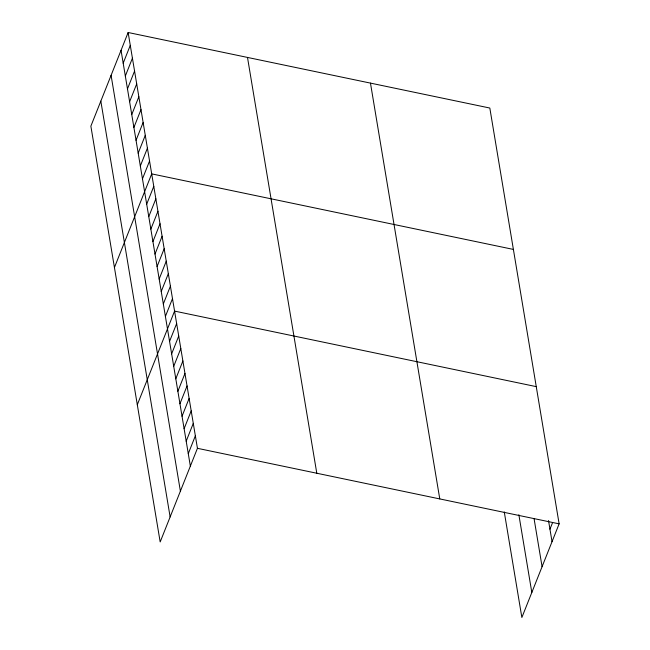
<?xml version="1.0" encoding="UTF-8"?>
<svg xmlns="http://www.w3.org/2000/svg" width="650" height="650" viewBox="0 0 650 650"><rect width="100%" height="100%" fill="white"/><g stroke="black" fill="none" stroke-linecap="round" stroke-linejoin="round"><path stroke-width="0.97" d="M128.139 32.5L90.87 126.149L160.176 541.962L197.438 448.313L128.139 32.5L489.824 108.038L559.13 523.851L521.861 617.5L504.27 511.948M123.191 63.172L130.276 45.354M125.328 76.026L132.421 58.208M127.473 88.879L134.566 71.061M129.61 101.733L136.703 83.907M131.755 114.579L138.848 96.761M133.9 127.433L140.993 109.614M136.037 140.286L143.13 122.468M138.182 153.14L145.275 135.322M140.327 165.994L147.412 148.176M142.464 178.847L149.557 161.021M114.433 267.524L151.702 173.875L513.386 249.421M146.689 204.173L153.782 186.347M148.769 216.645L155.862 198.827M150.849 229.117L157.934 211.299M152.929 241.597L160.014 223.771M155.001 254.069L162.094 236.251M157.081 266.541L164.174 248.722M159.161 279.021L166.254 261.194M161.241 291.493L168.334 273.674M163.321 303.964L170.414 286.146M165.401 316.436L172.494 298.618M137.304 404.739L174.574 311.098L536.258 386.636M169.561 341.388L176.646 323.57M171.641 353.86L178.726 336.042M173.713 366.34L180.806 348.522M175.793 378.812L182.886 360.994M177.873 391.284L184.966 373.466M179.952 403.764L187.046 385.938M182.032 416.236L189.126 398.418M184.112 428.707L191.206 410.889M186.192 441.188L193.286 423.361M188.273 453.659L195.357 435.841M549.957 529.197L552.573 522.633M197.438 448.313L559.13 523.851M548.519 520.561L552.037 541.678M534.081 518.716L542.084 566.694M518.863 514.751L531.822 592.475M370.467 83.111L439.774 498.924M247.496 57.428L316.794 473.241M121.046 50.318L190.352 466.131M111.085 75.343L180.391 491.156M100.831 101.124L170.129 516.937"/></g></svg>
